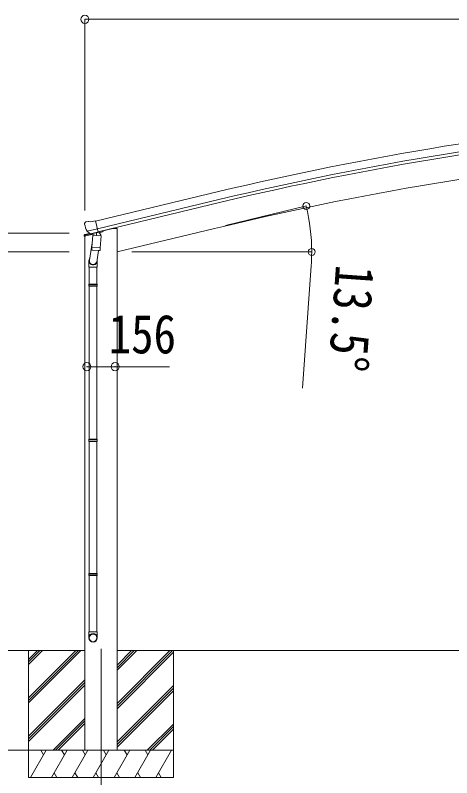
# Model space of a CAD drawing. Units: millimetres at full size, sheet at 1:45; details may follow other scales. Extents: x -12578 to 12718, y -8779 to 8681.
# Drawn here: x -9996 to -7583, y -5637 to -1429 of the extents above; entities that cross this region are included whole.
import ezdxf
from ezdxf.enums import TextEntityAlignment as Align

# ---------------------------------------------------------------- set-up
doc = ezdxf.new("R2010")
doc.units = ezdxf.units.MM
doc.header["$LTSCALE"] = 45
doc.header["$PDMODE"] = 32
doc.header["$PDSIZE"] = 45
for name, color, linetype, lineweight in [('0-0_0', 7, 'Continuous', 9), ('0-1_本体', 4, 'Continuous', 9), ('0-2_部品', 7, 'Continuous', 9), ('0-8_PARTS2', 2, 'Continuous', 9), ('0-A_寸法', 6, 'Continuous', 9)]:
    doc.layers.add(name, color=color, linetype=linetype, lineweight=lineweight)
doc.styles.add('ＭＳ ゴシック', font='')
doc.styles.get('ＭＳ ゴシック').set_extended_font_data('MS Gothic')

msp = doc.modelspace()

# ---------------------------------------------------------------- linework, layer by layer
at = {"layer": '0-0_0'}
for p, q in [((-9610.92, -4935.23), (-10302.55, -4935.23)), ((-9921.92, -4935.23), (-9921.92, -5635.23)), ((-9921.92, -5195.96), (-9661.19, -4935.23)), ((-9921.92, -5210.1), (-9647.04, -4935.23)), ((-9921.92, -5224.24), (-9632.9, -4935.23)), ((-9921.92, -5012.11), (-9845.04, -4935.23)), ((-9921.92, -4997.97), (-9859.18, -4935.23)), ((-9921.92, -4983.83), (-9873.34, -4935.25)), ((-9873.33, -4935.24), (-9873.32, -4935.23)), ((-9432.92, -5043.61), (-9324.54, -4935.23)), ((-9432.92, -5029.47), (-9338.68, -4935.23)), ((-9432.92, -5015.33), (-9352.82, -4935.23)), ((-9432.92, -4935.24), (-1810.92, -4935.24)), ((-9432.92, -5227.46), (-9140.7, -4935.24)), ((-9432.92, -5241.6), (-9126.55, -4935.24)), ((-9432.92, -5255.74), (-9121.92, -4944.75)), ((-9121.92, -4935.23), (-9121.92, -5635.23)), ((-9921.92, -5408.09), (-9610.92, -5097.09)), ((-9921.92, -5422.23), (-9610.92, -5111.24)), ((-9921.92, -5436.38), (-9610.92, -5125.38)), ((-9432.92, -5439.59), (-9121.92, -5128.59)), ((-9432.92, -5453.73), (-9121.92, -5142.74)), ((-9432.92, -5467.88), (-9121.92, -5156.88)), ((-9786.93, -5485.23), (-9610.92, -5309.23)), ((-9772.78, -5485.23), (-9610.92, -5323.37)), ((-9758.64, -5485.23), (-9610.92, -5337.51)), ((-9266.43, -5485.23), (-9121.92, -5340.72)), ((-9252.28, -5485.23), (-9121.92, -5354.87)), ((-9238.14, -5485.23), (-9121.92, -5369.01)), ((-9121.92, -5485.23), (-9921.92, -5485.23)), ((-9911.63, -5635.23), (-9825.03, -5485.23)), ((-9840.03, -5511.21), (-9855.03, -5485.23)), ((-9796.16, -5635.23), (-9709.56, -5485.23)), ((-9724.56, -5511.22), (-9739.56, -5485.23)), ((-9680.69, -5635.23), (-9594.09, -5485.23)), ((-9609.09, -5511.22), (-9624.09, -5485.23)), ((-9565.22, -5635.23), (-9478.62, -5485.23)), ((-9493.62, -5511.21), (-9508.62, -5485.23)), ((-9449.75, -5635.23), (-9363.15, -5485.23)), ((-9378.15, -5511.21), (-9393.15, -5485.23)), ((-9334.28, -5635.23), (-9247.68, -5485.23)), ((-9277.68, -5485.23), (-9262.68, -5511.21)), ((-9218.81, -5635.23), (-9132.2, -5485.23)), ((-9921.92, -5635.23), (-9121.92, -5635.23)), ((-9781.16, -5609.25), (-9766.16, -5635.23)), ((-9665.69, -5609.25), (-9650.69, -5635.23)), ((-9550.22, -5609.25), (-9535.22, -5635.23)), ((-9434.75, -5609.25), (-9419.75, -5635.23)), ((-9319.28, -5609.25), (-9304.28, -5635.23)), ((-9203.81, -5609.25), (-9188.81, -5635.23))]:
    msp.add_line(p, q, dxfattribs=at)
at = {"layer": '0-1_本体'}
for p, q in [((-8873.35, -2402.31), (-9551.52, -2564.9)), ((-8863.29, -2444.29), (-9541.44, -2606.88)), ((-8859.36, -2460.65), (-9537.52, -2623.24)), ((-9432.93, -2605.23), (-9432.93, -5485.23)), ((-9432.92, -2735.17), (-8894.95, -2606.02)), ((-9432.92, -2735.19), (-8894.96, -2606.04)), ((-8894.96, -2606.04), (-8845.58, -2594.18)), ((-8894.95, -2606.02), (-8845.57, -2594.16))]:
    msp.add_line(p, q, dxfattribs=at)
msp.add_lwpolyline([(-9433.02, -2605.23), (-9457.02, -2605.23), (-9610.93, -2642.18), (-9610.93, -5485.23)], dxfattribs=at)
for centre, radius, start, end in [((-4843.84, -19267.41), 17339.81, 95.02765, 103.43754), ((-4843.84, -19267.41), 17296.63, 95.0278, 103.43739), ((-4843.84, -19267.41), 17279.81, 95.0278, 103.43739), ((-4847.58, -19247.05), 17126.06, 95.00003, 103.5), ((-4847.57, -19247.03), 17126.06, 95.00003, 103.5)]:
    msp.add_arc(centre, radius, start, end, dxfattribs=at)
at = {"layer": '0-2_部品'}
for p, q in [((-9605.66, -2569.68), (-9592.48, -2566.52)), ((-9577.92, -2569.19), (-9591.18, -2566.49)), ((-9577.92, -2569.19), (-9551.99, -2562.97)), ((-9612.98, -2580.51), (-9612.7, -2581.66)), ((-9608.76, -2571.93), (-9612.61, -2578.23)), ((-9598.92, -2620.81), (-9541.42, -2607.01)), ((-9614.11, -2648.8), (-9571.41, -2638.55)), ((-9614.11, -2641.91), (-9614.11, -2648.8)), ((-9585.51, -2632.68), (-9611.81, -2639)), ((-9582.07, -2635.72), (-9598.45, -2621.23)), ((-9579.36, -2636.29), (-9571.84, -2634.49)), ((-9578.52, -2636.18), (-9577, -2635.82)), ((-9577, -2635.82), (-9540.29, -2627.01)), ((-9575.16, -2636.05), (-9575.21, -2636.79)), ((-9574.45, -2637.83), (-9548.64, -2644.26)), ((-9567.54, -2643.17), (-9572.21, -2710.01)), ((-9521.85, -2646.37), (-9567.54, -2643.17)), ((-9565.76, -2639.99), (-9565.99, -2643.28)), ((-9546.24, -2628.83), (-9547.26, -2643.44)), ((-9540.29, -2627.01), (-9538.76, -2626.64)), ((-9537.21, -2624.53), (-9536.26, -2624.6)), ((-9536.26, -2624.6), (-9522.95, -2639.92)), ((-9532.28, -2629.16), (-9513.39, -2624.62)), ((-9526.52, -2713.21), (-9521.85, -2646.37)), ((-9522.95, -2639.92), (-9523.39, -2646.26)), ((-9509.56, -2616.54), (-9509.56, -2619.76)), ((-9570.48, -2685.24), (-9586.39, -2781.41)), ((-9573.07, -2722.48), (-9572.2, -2710.01)), ((-9572.67, -2723.83), (-9572.67, -2723.83)), ((-9526.52, -2713.21), (-9572.21, -2710.01)), ((-9571.23, -2724.61), (-9529.53, -2727.53)), ((-9534.96, -2727.15), (-9545.69, -2790.74)), ((-9526.53, -2713.2), (-9527.42, -2725.9)), ((-9588.54, -2818.58), (-9588.54, -2784.22)), ((-9542.54, -2818.58), (-9588.54, -2818.58)), ((-9586.54, -2818.58), (-9586.54, -2912.58)), ((-9544.54, -2818.58), (-9544.54, -2912.58)), ((-9542.54, -2783.92), (-9542.54, -2818.58)), ((-9588.54, -2914.58), (-9587.54, -2912.58)), ((-9542.54, -2914.58), (-9588.54, -2914.58)), ((-9542.54, -2922.58), (-9588.54, -2922.58)), ((-9543.54, -2912.58), (-9587.54, -2912.58)), ((-9543.54, -2924.58), (-9587.54, -2924.58)), ((-9586.54, -2924.58), (-9586.54, -3768.76)), ((-9544.54, -2924.58), (-9544.54, -3768.76)), ((-9542.54, -2914.58), (-9543.54, -2912.58)), ((-9542.54, -2922.58), (-9543.54, -2924.58)), ((-9542.54, -2914.58), (-9542.54, -2922.58)), ((-9588.54, -3770.76), (-9587.54, -3768.76)), ((-9542.54, -3770.76), (-9588.54, -3770.76)), ((-9542.54, -3778.76), (-9588.54, -3778.76)), ((-9543.54, -3768.76), (-9587.54, -3768.76)), ((-9543.54, -3780.76), (-9587.54, -3780.76)), ((-9586.54, -3780.76), (-9586.54, -4508.95)), ((-9544.54, -3780.76), (-9544.54, -4508.95)), ((-9542.54, -3770.76), (-9543.54, -3768.76)), ((-9542.54, -3778.76), (-9543.54, -3780.76)), ((-9542.54, -3770.76), (-9542.54, -3778.76)), ((-9588.54, -4510.95), (-9587.54, -4508.95)), ((-9542.54, -4510.95), (-9588.54, -4510.95)), ((-9542.54, -4518.95), (-9588.54, -4518.95)), ((-9543.54, -4508.95), (-9587.54, -4508.95)), ((-9543.54, -4520.95), (-9587.54, -4520.95)), ((-9586.54, -4520.95), (-9586.54, -4830.95)), ((-9544.54, -4520.95), (-9544.54, -4830.95)), ((-9542.54, -4510.95), (-9543.54, -4508.95)), ((-9542.54, -4518.95), (-9543.54, -4520.95)), ((-9542.54, -4510.95), (-9542.54, -4518.95)), ((-9588.54, -4865.09), (-9588.54, -4830.95)), ((-9542.54, -4830.95), (-9588.54, -4830.95)), ((-9542.54, -4865.09), (-9542.54, -4830.95))]:
    msp.add_line(p, q, dxfattribs=at)
for points in [[(-9546.56, -2628.42), (-9536.84, -2626.08), (-9551.99, -2562.97)], [(-9599.19, -2620.24), (-9598.61, -2621.08), (-9598.45, -2621.23)], [(-9546.56, -2628.42), (-9546.8, -2628.57), (-9571.56, -2634.51), (-9571.84, -2634.49)], [(-9588.54, -2914.58), (-9588.54, -2922.58), (-9587.54, -2924.58)], [(-9588.54, -3770.76), (-9588.54, -3778.76), (-9587.54, -3780.76)], [(-9588.54, -4510.95), (-9588.54, -4518.95), (-9587.54, -4520.95)]]:
    msp.add_lwpolyline(points, dxfattribs=at)
for centre, radius, start, end in [((-9591.78, -2569.43), 3, 78.5, 103.5), ((-9415.89, -2534.41), 202.4, 193.5, 205.09125), ((-9604.49, -2574.54), 5, 103.5, 148.5), ((-9611.11, -2641.91), 3, 103.5, 180), ((-9578.64, -2635.7), 0.5, 248.23754, 283.5), ((-9575.66, -2636.01), 0.5, 356, 103.5), ((-9574.21, -2636.86), 1, 176, 256), ((-9548.29, -2643.29), 1.03, 250.03897, 351.96569), ((-9545.64, -2628.91), 0.604, 100.59842, 172.20595), ((-9538.88, -2626.15), 0.5, 283.5, 318.76246), ((-9514.56, -2619.76), 5, 283.5, 0), ((-9571.13, -2722.65), 1.95, 175.04017, 217.47766), ((-9571.09, -2722.62), 2, 217.40962, 266), ((-9529.39, -2725.54), 2, 266, 349.46843), ((-9558.54, -2784.22), 30, 177.45142, 180)]:
    msp.add_arc(centre, radius, start, end, dxfattribs=at)
for centre, major_axis, ratio, start_param, end_param in [((-9610.06, -2579.79), (-1.57, -2.57), 0.99628, 4.712389, 5.4996506), ((-9580.08, -2633.47), (-0.73, -2.92), 0.997631, 5.8041905, 6.6006116), ((-9580.03, -2633.24), (2.63, 3.16), 0.650902, 4.0958226, 4.1686332), ((-9580.06, -2633.37), (-0.73, -2.92), 0.997631, 0.3902369, 0.4789948), ((-9565.54, -2783.92), (23, 0), 0.996195, 2.5560258, 6.5663028), ((-9565.54, -2783.92), (21, 0), 0.996195, 2.9349147, 5.9512394), ((-9565.54, -4863.35), (-23, 0), 0.996195, 3.1415927, 6.2831853), ((-9565.54, -4865.09), (-23, 0), 0.996195, 3.1415927, 6.2831853), ((-9565.54, -4865.09), (0, -23.43), 0.981806, 4.712389, 7.8539816)]:
    msp.add_ellipse(centre, major_axis=major_axis, ratio=ratio, start_param=start_param, end_param=end_param, dxfattribs=at)
msp.add_ellipse((-9565.54, -4865.09), major_axis=(21, 0), ratio=0.996195, dxfattribs=at)
at = {"layer": '0-8_PARTS2'}
msp.add_line((-9521.93, -4926.02), (-9521.93, -5776.27), dxfattribs=at)
at = {"layer": '0-A_寸法'}
for p, q in [((-1632.9, -1451.34), (-9610.93, -1451.34)), ((-9610.93, -1451.34), (-9610.93, -2506.16)), ((-8833.19, -2588.55), (-8386.66, -2481.35)), ((-10746.34, -2632.08), (-9697.25, -2632.08)), ((-10140.11, -2735.23), (-9697.25, -2735.23)), ((-9351.64, -2735.23), (-8356.61, -2735.23)), ((-8360.3, -2811.69), (-8407.95, -3487.21)), ((-9599.83, -3368.46), (-9443.83, -3368.46)), ((-9443.83, -3368.46), (-9143.83, -3368.46)), ((-10140.11, -4935.23), (-9697.35, -4935.23)), ((-10746.34, -5485.23), (-9921.42, -5485.23))]:
    msp.add_line(p, q, dxfattribs=at)
for centre in [(-8387.63, -2481.58), (-8357.61, -2735.23)]:
    msp.add_circle(centre, 19.12, dxfattribs=at)
for start, end in [(0, 13.5), (355.9652, 0)]:
    msp.add_arc((-9444.17, -2735.23), 1086.56, start, end, dxfattribs=at)
for p in [(-9610.93, -1451.34), (-9599.83, -3368.46), (-9443.83, -3368.46)]:
    msp.add_point(p, dxfattribs=at)

# ---------------------------------------------------------------- texts
at = {"layer": '0-A_寸法', "color": 7, "style": 'ＭＳ ゴシック', "width": 0.85}
msp.add_text('13.5°', height=214.4, rotation=265.965, dxfattribs=at).set_placement((-8286.95, -2797.71), align=Align.BOTTOM_LEFT)
msp.add_text('156', height=214.4, dxfattribs=at).set_placement((-9479.46, -3359.46), align=Align.BOTTOM_LEFT)

doc.saveas('drawing.dxf')
